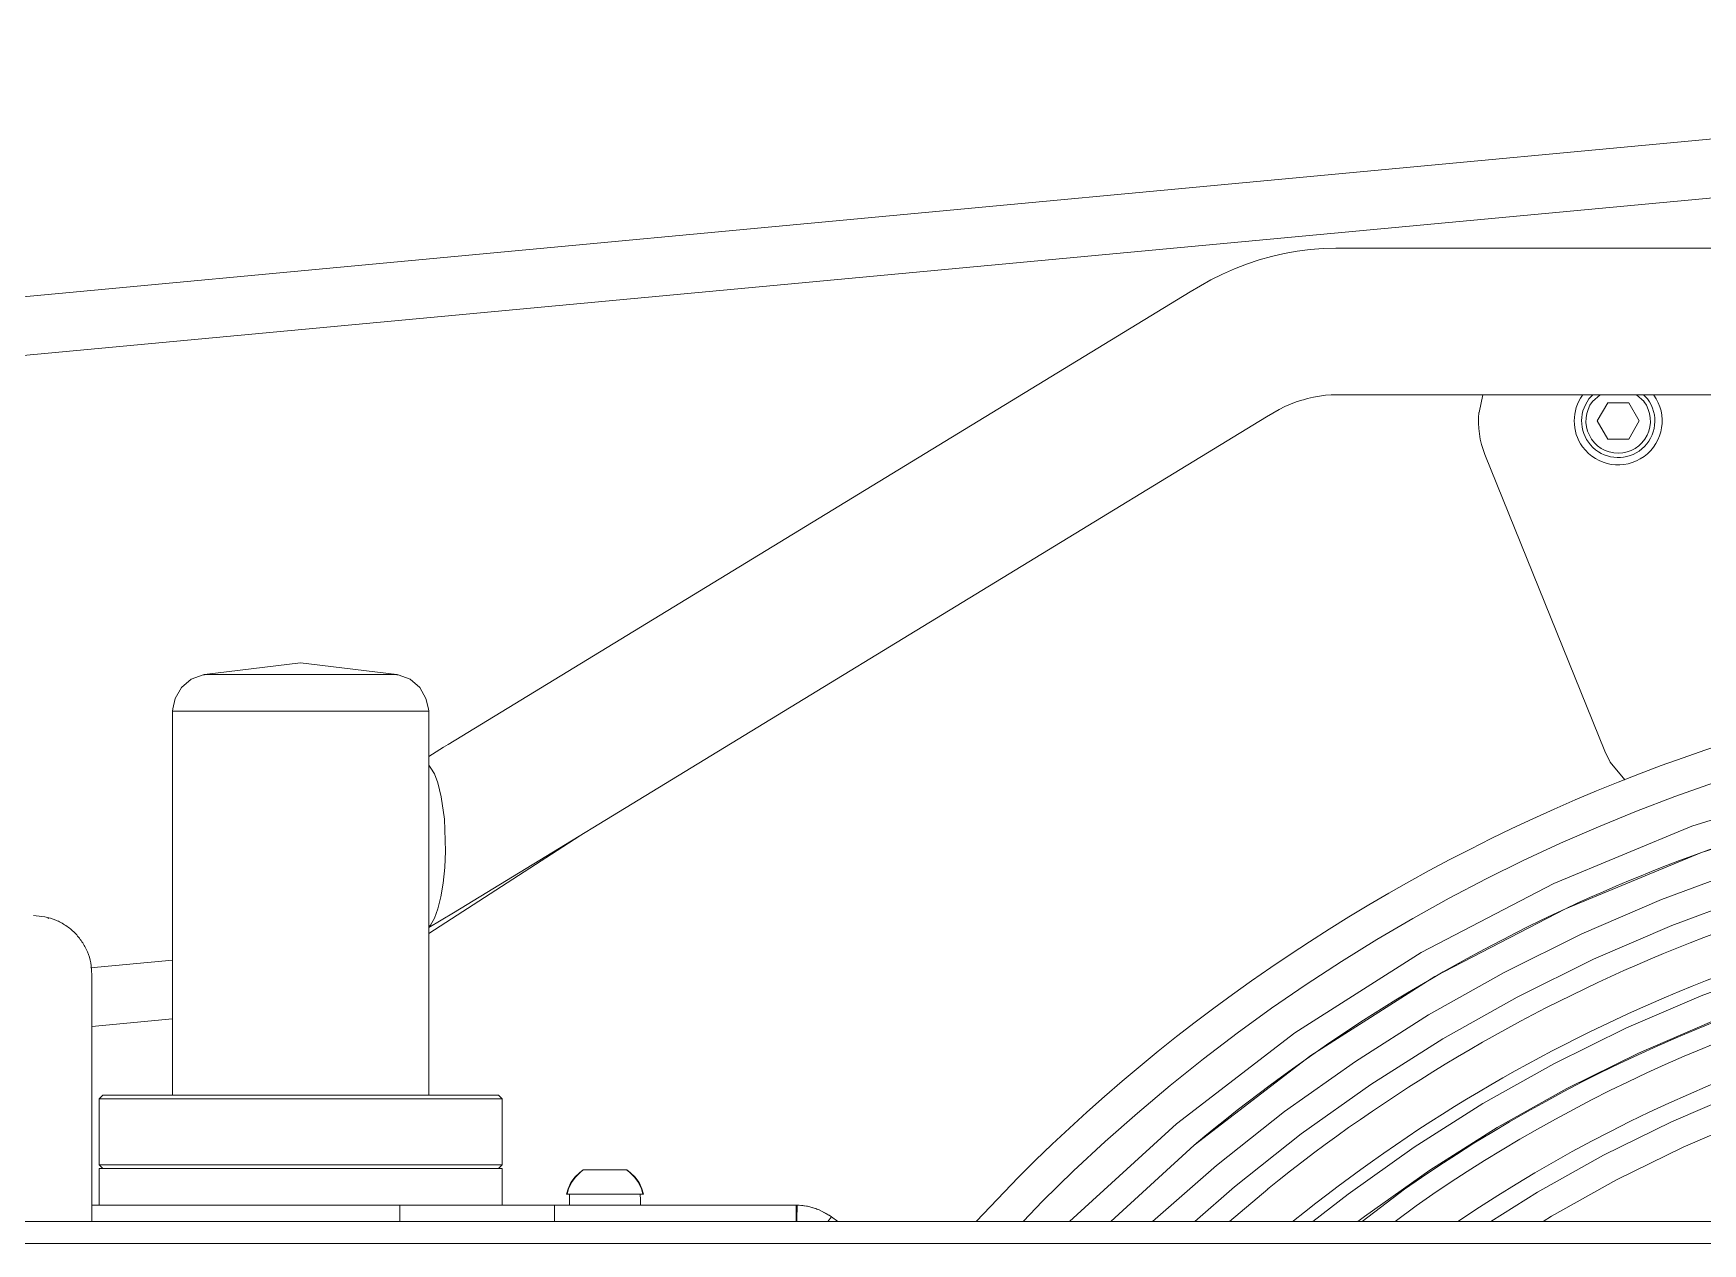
# Model space of a CAD drawing. Header units: millimetres. Extents: x -164867 to 807677, y -316775 to 513985.
# Drawn here: x 245080.7 to 245308.5, y 461491.2 to 461656.3 of the extents above; entities that cross this region are included whole.
import ezdxf

# ---------------------------------------------------------------- set-up
doc = ezdxf.new("R2010")
doc.units = ezdxf.units.MM
doc.layers.add('TECHNO', color=7, linetype='Continuous', lineweight=15)

# ---------------------------------------------------------------- blocks, each defined once
blk = doc.blocks.new('1.2_ миксер планетарный K60_60 литров')
at = {"transparency": 33554687}
for p, q in [((-18.09, 425.12), (-18.09, -404.1)), ((-15.09, 425.12), (-15.09, -404.08)), ((147.03, -341.65), (83.24, 340.78)), ((138.67, -338.16), (75.67, 335.81)), ((26.31, 39.29), (26.26, 39.19)), ((26.32, 39.34), (26.31, 39.29)), ((-15.09, 33.35), (18.66, 33.35)), ((-12.84, -8.68), (-12.84, 33.35)), ((-12.84, 32.36), (-7.84, 32.36)), ((-7.84, 31.86), (-7.34, 32.36)), ((-7.84, 32.36), (-7.84, -22.64)), ((-7.34, 32.36), (-7.34, 7.74)), ((-7.34, 32.36), (1.66, 32.36)), ((1.66, 32.36), (1.66, 7.74)), ((1.66, 32.36), (2.16, 31.86)), ((11.54, 33.35), (12.57, 22.36)), ((19.56, 33.51), (20.6, 22.36)), ((2.16, 31.86), (2.16, 7.69)), ((54.58, 22.36), (2.16, 22.36)), ((54.58, -12.64), (54.58, 22.36)), ((54.86, 22.29), (54.58, 22.36)), ((56.29, 21.97), (54.86, 22.29)), ((57.8, 21.11), (56.29, 21.97)), ((58.91, 19.78), (57.8, 21.11)), ((59.51, 18.16), (58.91, 19.78)), ((59.53, 18.02), (59.51, 18.16)), ((59.55, 17.97), (59.53, 18.02)), ((59.55, -8.19), (59.55, 17.97)), ((59.55, 17.97), (61.16, 4.86)), ((-7.34, 7.74), (-7.34, -22.64)), ((1.66, 7.74), (1.66, -22.64)), ((2.16, 7.69), (2.16, -22.14)), ((61.16, 4.86), (59.55, -8.25)), ((-12.84, -8.68), (-15.09, -8.68)), ((-12.84, -8.68), (-12.84, -29.75)), ((59.51, -8.43), (58.91, -10.06)), ((59.53, -8.29), (59.51, -8.43)), ((59.55, -8.25), (59.53, -8.29)), ((59.55, -8.25), (59.55, -8.19)), ((57.8, -11.38), (56.29, -12.24)), ((58.91, -10.06), (57.8, -11.38)), ((54.58, -12.64), (2.16, -12.64)), ((24.21, -12.64), (37.57, -33.21)), ((27.06, -15.97), (25.02, -12.64)), ((25.15, -12.64), (25.38, -12.86)), ((25.38, -12.86), (26.32, -13.39)), ((26.32, -13.39), (27.61, -13.87)), ((44.8, -13.84), (46.01, -13.38)), ((46.01, -13.38), (46.79, -12.88)), ((46.79, -12.88), (47.18, -12.64)), ((48.37, -12.64), (49.63, -14.63)), ((54.86, -12.57), (54.58, -12.64)), ((56.29, -12.24), (54.86, -12.57)), ((27.61, -13.87), (29.22, -14.28)), ((29.22, -14.28), (31.1, -14.6)), ((31.1, -14.6), (33.22, -14.82)), ((33.22, -14.82), (35.47, -14.92)), ((35.47, -14.92), (39.82, -14.76)), ((39.82, -14.76), (42.85, -14.33)), ((42.85, -14.33), (44.8, -13.84)), ((49.63, -14.63), (50.03, -15.26)), ((50.03, -15.26), (111.78, -116.5)), ((94.71, -126.91), (27.06, -15.97)), ((-7.84, -22.64), (-12.84, -22.64)), ((-7.84, -22.14), (-7.34, -22.64)), ((1.66, -22.64), (-7.34, -22.64)), ((1.66, -22.64), (2.16, -22.14)), ((-15.09, -29.75), (-12.84, -29.75)), ((-12.84, -29.75), (-12.84, -62.75)), ((-12.84, -31.81), (-11.34, -31.81)), ((-11.34, -31.49), (-11.34, -31.41)), ((-10.61, -31.62), (-11.34, -31.41)), ((-11.34, -41.83), (-11.34, -31.49)), ((-10.61, -31.7), (-11.34, -31.49)), ((-9.77, -32.02), (-10.61, -31.62)), ((-9.77, -32.09), (-10.61, -31.7)), ((-9.02, -32.56), (-9.77, -32.02)), ((-9.02, -32.62), (-9.77, -32.09)), ((-8.37, -33.22), (-9.02, -32.56)), ((-8.37, -33.27), (-9.02, -32.62)), ((-8.04, -33.7), (-8.37, -33.22)), ((-8.04, -33.7), (-8.37, -33.27)), ((-8.04, -39.61), (-8.04, -33.7)), ((-9.02, -40.7), (-9.77, -41.23)), ((-9.02, -40.76), (-9.77, -41.3)), ((-8.37, -40.05), (-9.02, -40.7)), ((-8.37, -40.1), (-9.02, -40.76)), ((-8.04, -39.61), (-8.37, -40.05)), ((-8.04, -39.66), (-8.37, -40.1)), ((-12.84, -41.48), (-12.1, -41.51)), ((-12.1, -41.51), (-12.84, -41.48)), ((-12.1, -41.51), (-12.84, -41.48)), ((-11.34, -41.47), (-12.1, -41.51)), ((-11.34, -41.47), (-12.1, -41.51)), ((-10.61, -41.62), (-11.34, -41.83)), ((-10.61, -41.7), (-11.34, -41.91)), ((-11.34, -41.91), (-11.34, -41.83)), ((-9.77, -41.23), (-10.61, -41.62)), ((-9.77, -41.3), (-10.61, -41.7)), ((-15.09, -62.75), (-12.84, -62.75)), ((-15.09, -62.84), (-14.84, -62.85)), ((-14.84, -62.85), (-12.84, -62.89)), ((-13.03, -64.48), (-12.88, -63.48)), ((-12.98, -64.17), (-12.89, -63.63)), ((-12.89, -63.63), (-12.88, -63.48)), ((-12.88, -63.48), (-12.84, -62.89)), ((-12.87, -63.32), (-12.85, -63.17)), ((-12.85, -62.99), (-12.84, -62.89)), ((-12.85, -63.17), (-12.85, -62.99)), ((-12.84, -62.75), (-12.84, -62.89)), ((-14.45, -67.57), (-13.47, -65.86)), ((-13.47, -65.86), (-13.03, -64.48)), ((-13.42, -65.7), (-13.37, -65.54)), ((-13.33, -65.49), (-13.17, -64.92)), ((-13, -64.3), (-12.98, -64.17)), ((-15.09, -67.08), (-14.45, -67.57)), ((-15.09, -68.41), (-14.45, -67.57)), ((-14.45, -67.57), (-14.21, -67.23)), ((-14.21, -67.23), (-13.96, -66.84)), ((-14.02, -66.8), (-13.96, -66.84)), ((-13.96, -66.84), (-13.62, -66.12)), ((-15.09, -87.29), (-9.02, -93.06)), ((-15.09, -93.71), (-12.31, -96.35)), ((-1.74, -114.6), (-15.09, -100.03)), ((-1.74, -114.6), (-15.09, -100.03)), ((-15.09, -100.03), (-1.74, -114.6)), ((-1.74, -114.6), (-15.09, -100.03)), ((-4.65, -117.04), (-15.09, -105.65)), ((-4.65, -117.04), (-15.09, -105.65)), ((-15.09, -105.66), (-4.66, -117.05)), ((-15.09, -111.37), (-7.41, -120.1)), ((10.67, -130.78), (-1.74, -114.6)), ((-10.32, -122.53), (-15.09, -117.12)), ((7.56, -132.96), (-4.65, -117.04)), ((7.56, -132.96), (-4.65, -117.04)), ((7.56, -132.96), (-4.65, -117.04)), ((7.56, -132.96), (-4.65, -117.04)), ((111.78, -116.5), (113.4, -119.3)), ((-7.41, -120.1), (-0.07, -129.37)), ((113.4, -119.3), (114.19, -120.9)), ((-15.09, -121.86), (-10.65, -127.06)), ((-3.11, -131.65), (-10.32, -122.53)), ((114.19, -120.9), (114.91, -122.53)), ((114.91, -122.53), (115.56, -124.19)), ((115.56, -124.19), (116.12, -125.88)), ((95.74, -128.65), (94.71, -126.91)), ((116.12, -125.88), (116.6, -127.59)), ((-0.07, -129.37), (6.78, -139.02)), ((96.11, -129.4), (95.74, -128.65)), ((96.45, -130.16), (96.11, -129.4)), ((116.6, -127.59), (116.99, -129.33)), ((116.99, -129.33), (117.31, -131.08)), ((-15.09, -130.47), (-15, -130.58)), ((3.62, -141.14), (-3.11, -131.65)), ((21.63, -147.98), (10.67, -130.78)), ((21.63, -147.98), (10.67, -130.78)), ((10.67, -130.78), (21.63, -147.98)), ((21.63, -147.98), (10.67, -130.78)), ((96.75, -130.94), (96.45, -130.16)), ((97, -131.72), (96.75, -130.94)), ((97.06, -131.95), (97, -131.72)), ((97.23, -132.51), (97.06, -131.95)), ((117.31, -131.08), (117.53, -132.85)), ((-15.09, -133.24), (-11.32, -138.02)), ((18.34, -149.88), (7.56, -132.96)), ((18.34, -149.88), (7.56, -132.96)), ((18.34, -149.88), (7.56, -132.96)), ((18.34, -149.88), (7.56, -132.96)), ((97.41, -133.31), (97.23, -132.51)), ((97.56, -134.12), (97.41, -133.31)), ((97.66, -134.93), (97.56, -134.12)), ((117.53, -132.85), (117.68, -134.62)), ((97.72, -135.74), (97.66, -134.93)), ((97.74, -136.6), (97.72, -135.74)), ((97.74, -279.36), (97.74, -136.6)), ((117.68, -134.62), (117.74, -136.35)), ((117.74, -136.35), (117.74, -279.36)), ((-11.32, -138.02), (-4.92, -147.06)), ((-15.09, -139.37), (-14.37, -140.29)), ((-15.09, -139.96), (-10.67, -145.73)), ((-14.37, -140.29), (-8.07, -149.18)), ((9.85, -150.96), (3.62, -141.14)), ((6.78, -139.02), (13.11, -149.01)), ((-15.09, -144.47), (-12.92, -147.3)), ((-4.92, -147.06), (1.01, -156.43)), ((31.05, -166.08), (21.63, -147.98)), ((31.05, -166.08), (21.63, -147.98)), ((21.63, -147.98), (31.05, -166.08)), ((31.05, -166.08), (21.63, -147.98)), ((-8.07, -149.18), (-2.25, -158.38)), ((13.11, -149.01), (18.91, -159.32)), ((27.61, -167.68), (18.34, -149.88)), ((15.55, -161.1), (9.85, -150.96)), ((-15.09, -153.01), (-13.11, -155.96)), ((1.01, -156.43), (6.44, -166.1)), ((49.12, -173.04), (89.56, -156.7)), ((97.74, -156.41), (95.31, -155.89)), ((-15.09, -157.5), (-11.09, -163.85)), ((-2.25, -158.38), (3.08, -167.87)), ((18.91, -159.32), (24.16, -169.92)), ((20.71, -171.52), (15.55, -161.1)), ((-11.09, -163.85), (-6.03, -172.87)), ((-15.09, -164.62), (-14.35, -165.79)), ((-14.35, -165.79), (-9.39, -174.64)), ((6.44, -166.1), (11.35, -176.03)), ((38.86, -184.92), (31.05, -166.08)), ((38.86, -184.92), (31.05, -166.08)), ((31.05, -166.08), (38.86, -184.92)), ((38.86, -184.92), (31.05, -166.08)), ((3.08, -167.87), (7.9, -177.63)), ((35.29, -186.22), (27.61, -167.68)), ((35.29, -186.22), (27.61, -167.68)), ((35.29, -186.22), (27.61, -167.68)), ((35.29, -186.22), (27.61, -167.68)), ((24.16, -169.92), (28.85, -180.78)), ((97.68, -170.03), (97.74, -170.09)), ((-6.03, -172.87), (-1.46, -182.15)), ((25.32, -182.19), (20.71, -171.52)), ((47.61, -173.77), (49.12, -173.04)), ((91.68, -173.45), (94.16, -172.02)), ((94.16, -172.02), (96.63, -173.45)), ((96.81, -171.37), (97.74, -172.4)), ((97.17, -170.89), (97.74, -171.44)), ((-9.39, -174.64), (-4.91, -183.74)), ((45.19, -175.8), (47.61, -173.77)), ((91.68, -176.31), (91.68, -173.45)), ((96.63, -173.45), (96.63, -176.31)), ((11.35, -176.03), (15.74, -186.21)), ((94.16, -177.74), (91.68, -176.31)), ((96.63, -176.31), (94.16, -177.74)), ((97.74, -177.37), (96.81, -178.4)), ((7.9, -177.63), (12.21, -187.63)), ((97.74, -178.33), (97.17, -178.87)), ((97.74, -179.68), (97.68, -179.74)), ((-1.46, -182.15), (2.63, -191.65)), ((28.85, -180.78), (32.96, -191.87)), ((-4.91, -183.74), (-0.9, -193.06)), ((29.36, -193.1), (25.32, -182.19)), ((15.74, -186.21), (19.58, -196.61)), ((41.32, -205.36), (35.29, -186.22)), ((44.99, -204.37), (38.86, -184.92))]:
    blk.add_line(p, q, dxfattribs=at)
for centre, radius, start, end in [((-19.47, -60.38), 7.99, 319.7401, 320.2319), ((-180.84, -264.88), 243, 357, 45), ((-180.84, -264.88), 238.34, 318, 45), ((-180.84, -264.88), 229.99, 10, 40), ((-180.84, -264.88), 219, 6, 39), ((-180.84, -264.88), 213.4, 6, 39), ((-180.84, -264.88), 207.75, 10, 35), ((-180.84, -264.88), 205, 10, 35), ((-180.84, -264.88), 200, 6, 33), ((94.06, -167.82), 12, 84.0009, 112.0004), ((94.16, -174.88), 6, 126, 306), ((94.16, -174.88), 5, 52.9412, 220), ((94.16, -174.88), 4.4, 52.9412, 243.5294), ((94.16, -174.88), 6, 54, 126), ((94.16, -174.88), 5, 220, 307.0587), ((94.16, -174.88), 4.4, 243.5292, 307.0587)]:
    blk.add_arc(centre, radius, start, end, dxfattribs=at)
blk.add_spline([(18.66, 33.35), (20.22, 33.5), (21.72, 33.95), (23.1, 34.69), (24.31, 35.68), (25.31, 36.89), (26.05, 38.27), (26.5, 39.76), (26.66, 41.32)], degree=3, dxfattribs=at)
blk = doc.blocks.new('TECHNOLOGIJA Garmatnaya')
at = {"layer": 'TECHNO', "transparency": 33554687, "xscale": 0.9999987167524668, "yscale": 0.9999987167524668, "zscale": 0.9999987167524668, "rotation": 90}
blk.add_blockref('1.2_ миксер планетарный K60_60 литров', (-1916.15, 3546.52), dxfattribs=at)

msp = doc.modelspace()

# ---------------------------------------------------------------- block references
at = {"layer": 'TECHNO', "transparency": 33554687}
msp.add_blockref('TECHNOLOGIJA Garmatnaya', (247038.21, 457962.73), dxfattribs=at)

doc.saveas('drawing.dxf')
